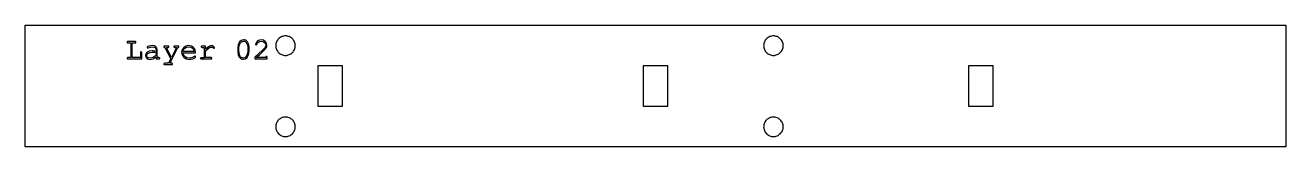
# Model space of a CAD drawing. Header units: millimetres. Extents: x -61 to 249, y -33 to -3.
import ezdxf

# ---------------------------------------------------------------- set-up
doc = ezdxf.new("R2010")
doc.units = ezdxf.units.MM
doc.layers.add('001_adhesive', color=7, linetype='Continuous')

msp = doc.modelspace()

# ---------------------------------------------------------------- linework, layer by layer
at = {"layer": '001_adhesive'}
for points in [[(-60.68, -33.14), (-60.68, -3.15), (249.32, -3.15), (249.32, -33.14)], [(5.72, -8.21), (5.71, -7.97), (5.68, -7.74), (5.62, -7.51), (5.54, -7.29), (5.44, -7.08), (5.32, -6.87), (5.18, -6.69), (5.02, -6.51), (4.85, -6.35), (4.66, -6.21), (4.45, -6.09), (4.24, -5.99), (4.02, -5.91), (3.79, -5.85), (3.56, -5.82), (3.32, -5.81), (3.09, -5.82), (2.85, -5.85), (2.63, -5.91), (2.4, -5.99), (2.19, -6.09), (1.99, -6.21), (1.8, -6.35), (1.63, -6.51), (1.47, -6.69), (1.33, -6.87), (1.21, -7.08), (1.11, -7.29), (1.03, -7.51), (0.97, -7.74), (0.93, -7.97), (0.92, -8.21), (0.93, -8.44), (0.97, -8.68), (1.03, -8.9), (1.11, -9.13), (1.21, -9.34), (1.33, -9.54), (1.47, -9.73), (1.63, -9.9), (1.8, -10.06), (1.99, -10.2), (2.19, -10.32), (2.4, -10.42), (2.63, -10.5), (2.85, -10.56), (3.09, -10.6), (3.32, -10.61), (3.56, -10.6), (3.79, -10.56), (4.02, -10.5), (4.24, -10.42), (4.45, -10.32), (4.66, -10.2), (4.85, -10.06), (5.02, -9.9), (5.18, -9.73), (5.32, -9.54), (5.44, -9.34), (5.54, -9.13), (5.62, -8.9), (5.68, -8.68), (5.71, -8.44)], [(125.72, -8.21), (125.71, -7.97), (125.68, -7.74), (125.62, -7.51), (125.54, -7.29), (125.44, -7.08), (125.32, -6.87), (125.18, -6.69), (125.02, -6.51), (124.85, -6.35), (124.66, -6.21), (124.45, -6.09), (124.24, -5.99), (124.02, -5.91), (123.79, -5.85), (123.56, -5.82), (123.32, -5.81), (123.09, -5.82), (122.85, -5.85), (122.63, -5.91), (122.4, -5.99), (122.19, -6.09), (121.99, -6.21), (121.8, -6.35), (121.63, -6.51), (121.47, -6.69), (121.33, -6.87), (121.21, -7.08), (121.11, -7.29), (121.03, -7.51), (120.97, -7.74), (120.93, -7.97), (120.92, -8.21), (120.93, -8.44), (120.97, -8.68), (121.03, -8.9), (121.11, -9.13), (121.21, -9.34), (121.33, -9.54), (121.47, -9.73), (121.63, -9.9), (121.8, -10.06), (121.99, -10.2), (122.19, -10.32), (122.4, -10.42), (122.63, -10.5), (122.85, -10.56), (123.09, -10.6), (123.32, -10.61), (123.56, -10.6), (123.79, -10.56), (124.02, -10.5), (124.24, -10.42), (124.45, -10.32), (124.66, -10.2), (124.85, -10.06), (125.02, -9.9), (125.18, -9.73), (125.32, -9.54), (125.44, -9.34), (125.54, -9.13), (125.62, -8.9), (125.68, -8.68), (125.71, -8.44)], [(-34.38, -11.16), (-34.38, -7.51), (-33.65, -7.51), (-33.56, -7.5), (-33.5, -7.47), (-33.46, -7.42), (-33.45, -7.36), (-33.46, -7.3), (-33.5, -7.25), (-33.56, -7.22), (-33.65, -7.21), (-35.42, -7.21), (-35.51, -7.22), (-35.57, -7.25), (-35.61, -7.3), (-35.62, -7.36), (-35.61, -7.42), (-35.57, -7.47), (-35.51, -7.5), (-35.42, -7.51), (-34.69, -7.51), (-34.69, -11.16), (-35.42, -11.16), (-35.51, -11.17), (-35.57, -11.2), (-35.61, -11.25), (-35.62, -11.31), (-35.61, -11.37), (-35.57, -11.42), (-35.51, -11.45), (-35.42, -11.46), (-32.04, -11.46), (-32.04, -9.94), (-32.05, -9.84), (-32.08, -9.78), (-32.13, -9.75), (-32.19, -9.74), (-32.26, -9.75), (-32.31, -9.78), (-32.34, -9.85), (-32.35, -9.94), (-32.35, -11.16)], [(-28.5, -11.46), (-27.78, -11.46), (-27.69, -11.45), (-27.62, -11.42), (-27.59, -11.37), (-27.58, -11.31), (-27.59, -11.25), (-27.62, -11.2), (-27.69, -11.17), (-27.78, -11.16), (-28.19, -11.16), (-28.19, -9.13), (-28.27, -8.79), (-28.52, -8.49), (-28.9, -8.27), (-29.42, -8.2), (-29.78, -8.24), (-30.28, -8.35), (-30.56, -8.44), (-30.69, -8.5), (-30.71, -8.55), (-30.72, -8.6), (-30.71, -8.66), (-30.68, -8.71), (-30.64, -8.74), (-30.58, -8.75), (-30.53, -8.75), (-30.43, -8.72), (-29.86, -8.56), (-29.43, -8.51), (-29.02, -8.56), (-28.73, -8.7), (-28.56, -8.9), (-28.5, -9.13), (-28.5, -9.63), (-28.78, -9.58), (-29.04, -9.54), (-29.27, -9.52), (-29.49, -9.52), (-30.18, -9.6), (-30.68, -9.85), (-30.99, -10.21), (-31.09, -10.62), (-31.01, -10.99), (-30.78, -11.3), (-30.41, -11.51), (-29.92, -11.58), (-29.19, -11.44), (-28.5, -11.02)], [(-24.89, -11.46), (-25.43, -12.56), (-26.38, -12.56), (-26.48, -12.57), (-26.54, -12.6), (-26.58, -12.65), (-26.59, -12.71), (-26.58, -12.77), (-26.54, -12.82), (-26.48, -12.85), (-26.38, -12.87), (-24.62, -12.87), (-24.53, -12.85), (-24.47, -12.82), (-24.43, -12.77), (-24.42, -12.71), (-24.43, -12.65), (-24.47, -12.6), (-24.53, -12.57), (-24.62, -12.56), (-25.1, -12.56), (-23.16, -8.62), (-23.03, -8.62), (-22.96, -8.61), (-22.93, -8.59), (-22.89, -8.55), (-22.87, -8.51), (-22.87, -8.47), (-22.88, -8.4), (-22.91, -8.35), (-22.98, -8.32), (-23.07, -8.31), (-23.91, -8.31), (-24, -8.32), (-24.06, -8.35), (-24.1, -8.4), (-24.11, -8.46), (-24.1, -8.53), (-24.06, -8.58), (-24, -8.61), (-23.91, -8.62), (-23.49, -8.62), (-24.72, -11.13), (-25.97, -8.62), (-25.56, -8.62), (-25.47, -8.61), (-25.4, -8.58), (-25.37, -8.53), (-25.36, -8.47), (-25.37, -8.4), (-25.4, -8.35), (-25.47, -8.32), (-25.56, -8.31), (-26.4, -8.31), (-26.47, -8.32), (-26.52, -8.33), (-26.55, -8.35), (-26.58, -8.38), (-26.6, -8.42), (-26.6, -8.47), (-26.59, -8.53), (-26.55, -8.58), (-26.49, -8.61), (-26.4, -8.62), (-26.31, -8.62)], [(-18.78, -9.96), (-18.9, -9.25), (-19.26, -8.69), (-19.81, -8.32), (-20.49, -8.2), (-21.16, -8.32), (-21.71, -8.68), (-22.08, -9.2), (-22.21, -9.82), (-22.08, -10.5), (-21.68, -11.07), (-21.09, -11.45), (-20.37, -11.58), (-19.91, -11.54), (-19.45, -11.42), (-19.08, -11.26), (-18.83, -11.08), (-18.79, -11.02), (-18.78, -10.96), (-18.79, -10.91), (-18.82, -10.86), (-18.87, -10.82), (-18.92, -10.81), (-18.98, -10.82), (-19.04, -10.86), (-19.31, -11.03), (-19.65, -11.16), (-20.02, -11.25), (-20.37, -11.28), (-20.93, -11.19), (-21.4, -10.91), (-21.73, -10.49), (-21.9, -9.96)], [(-19.09, -9.65), (-21.89, -9.65), (-21.73, -9.19), (-21.41, -8.82), (-20.99, -8.59), (-20.49, -8.51), (-20, -8.59), (-19.57, -8.83), (-19.26, -9.19)], [(-16.33, -8.31), (-17.2, -8.31), (-17.3, -8.32), (-17.36, -8.35), (-17.39, -8.4), (-17.4, -8.46), (-17.39, -8.53), (-17.36, -8.58), (-17.29, -8.61), (-17.2, -8.62), (-16.64, -8.62), (-16.64, -11.17), (-17.38, -11.17), (-17.47, -11.18), (-17.53, -11.21), (-17.57, -11.26), (-17.58, -11.31), (-17.57, -11.37), (-17.53, -11.42), (-17.47, -11.45), (-17.38, -11.46), (-14.98, -11.46), (-14.88, -11.45), (-14.82, -11.42), (-14.78, -11.37), (-14.77, -11.31), (-14.78, -11.25), (-14.82, -11.2), (-14.88, -11.17), (-14.98, -11.16), (-16.33, -11.16), (-16.33, -9.48), (-15.74, -8.98), (-15.35, -8.7), (-15.09, -8.58), (-14.87, -8.54), (-14.78, -8.55), (-14.69, -8.59), (-14.58, -8.65), (-14.47, -8.76), (-14.41, -8.82), (-14.37, -8.84), (-14.34, -8.85), (-14.31, -8.86), (-14.25, -8.85), (-14.19, -8.81), (-14.16, -8.76), (-14.15, -8.7), (-14.21, -8.58), (-14.38, -8.42), (-14.63, -8.28), (-14.89, -8.23), (-15.15, -8.27), (-15.44, -8.39), (-15.81, -8.64), (-16.33, -9.08)], [(-5.62, -9.56), (-5.62, -8.8), (-5.64, -8.41), (-5.7, -8.07), (-5.78, -7.84), (-5.88, -7.58), (-6, -7.35), (-6.12, -7.19), (-6.3, -7.02), (-6.52, -6.89), (-6.77, -6.81), (-7.03, -6.79), (-7.54, -6.9), (-7.96, -7.24), (-8.31, -7.92), (-8.43, -8.8), (-8.43, -9.56), (-8.4, -9.95), (-8.34, -10.29), (-8.27, -10.52), (-8.16, -10.78), (-8.04, -11.01), (-7.93, -11.16), (-7.75, -11.33), (-7.53, -11.46), (-7.28, -11.54), (-7.02, -11.57), (-6.51, -11.46), (-6.09, -11.12), (-5.74, -10.44)], [(-5.93, -8.84), (-5.93, -9.52), (-6, -10.17), (-6.22, -10.74), (-6.56, -11.13), (-7.02, -11.26), (-7.27, -11.23), (-7.49, -11.13), (-7.62, -11.03), (-7.72, -10.92), (-7.87, -10.66), (-8, -10.32), (-8.09, -9.93), (-8.12, -9.52), (-8.12, -8.84), (-8.05, -8.19), (-7.83, -7.62), (-7.48, -7.23), (-7.03, -7.1), (-6.78, -7.13), (-6.56, -7.22), (-6.43, -7.32), (-6.32, -7.44), (-6.18, -7.7), (-6.05, -8.04), (-5.96, -8.42)], [(-3.87, -11.16), (-3.87, -11.13), (-3.09, -10.43), (-2.11, -9.49), (-1.75, -9.12), (-1.52, -8.85), (-1.38, -8.65), (-1.28, -8.47), (-1.23, -8.28), (-1.22, -8.08), (-1.32, -7.61), (-1.63, -7.18), (-2.08, -6.89), (-2.61, -6.79), (-2.96, -6.83), (-3.3, -6.96), (-3.6, -7.16), (-3.83, -7.43), (-3.97, -7.69), (-4.02, -7.9), (-4.01, -7.95), (-3.97, -8), (-3.93, -8.03), (-3.87, -8.04), (-3.82, -8.03), (-3.77, -8.01), (-3.74, -7.96), (-3.71, -7.89), (-3.57, -7.58), (-3.31, -7.33), (-2.98, -7.15), (-2.6, -7.1), (-2.19, -7.17), (-1.84, -7.4), (-1.6, -7.72), (-1.52, -8.09), (-1.54, -8.24), (-1.58, -8.38), (-1.66, -8.54), (-1.79, -8.71), (-2.01, -8.96), (-2.35, -9.31), (-3.25, -10.17), (-4.17, -11.01), (-4.17, -11.46), (-1.21, -11.46), (-1.21, -11.04), (-1.22, -10.94), (-1.26, -10.88), (-1.3, -10.84), (-1.36, -10.83), (-1.43, -10.84), (-1.48, -10.88), (-1.51, -10.94), (-1.52, -11.04), (-1.52, -11.16)], [(-28.5, -9.94), (-28.5, -10.61), (-28.86, -10.91), (-29.2, -11.12), (-29.56, -11.24), (-29.94, -11.28), (-30.3, -11.23), (-30.57, -11.09), (-30.73, -10.88), (-30.79, -10.62), (-30.71, -10.34), (-30.5, -10.11), (-30.05, -9.89), (-29.46, -9.82), (-29.2, -9.83), (-28.96, -9.85), (-28.72, -9.89)], [(17.32, -23.14), (17.32, -13.16), (17.32, -13.16), (14.32, -13.16), (11.32, -13.16), (11.32, -13.16), (11.32, -13.16), (11.32, -23.14), (17.32, -23.14)], [(91.32, -13.16), (91.32, -23.14), (97.32, -23.14), (97.32, -13.16), (97.3, -13.16), (91.32, -13.16)], [(171.32, -13.16), (171.32, -23.14), (171.32, -23.14), (177.32, -23.14), (177.32, -13.16), (171.32, -13.16)], [(5.72, -28.21), (5.71, -27.97), (5.68, -27.74), (5.62, -27.51), (5.54, -27.29), (5.44, -27.08), (5.32, -26.87), (5.18, -26.69), (5.02, -26.51), (4.85, -26.35), (4.66, -26.21), (4.45, -26.09), (4.24, -25.99), (4.02, -25.91), (3.79, -25.85), (3.56, -25.82), (3.32, -25.81), (3.09, -25.82), (2.85, -25.85), (2.63, -25.91), (2.4, -25.99), (2.19, -26.09), (1.99, -26.21), (1.8, -26.35), (1.63, -26.51), (1.47, -26.69), (1.33, -26.87), (1.21, -27.08), (1.11, -27.29), (1.03, -27.51), (0.97, -27.74), (0.93, -27.97), (0.92, -28.21), (0.93, -28.44), (0.97, -28.68), (1.03, -28.9), (1.11, -29.13), (1.21, -29.34), (1.33, -29.54), (1.47, -29.73), (1.63, -29.9), (1.8, -30.06), (1.99, -30.2), (2.19, -30.32), (2.4, -30.42), (2.63, -30.5), (2.85, -30.56), (3.09, -30.6), (3.32, -30.61), (3.56, -30.6), (3.79, -30.56), (4.02, -30.5), (4.24, -30.42), (4.45, -30.32), (4.66, -30.2), (4.85, -30.06), (5.02, -29.9), (5.18, -29.73), (5.32, -29.54), (5.44, -29.34), (5.54, -29.13), (5.62, -28.9), (5.68, -28.68), (5.71, -28.44)], [(125.72, -28.21), (125.71, -27.97), (125.68, -27.74), (125.62, -27.51), (125.54, -27.29), (125.44, -27.08), (125.32, -26.87), (125.18, -26.69), (125.02, -26.51), (124.85, -26.35), (124.66, -26.21), (124.45, -26.09), (124.24, -25.99), (124.02, -25.91), (123.79, -25.85), (123.56, -25.82), (123.32, -25.81), (123.09, -25.82), (122.85, -25.85), (122.63, -25.91), (122.4, -25.99), (122.19, -26.09), (121.99, -26.21), (121.8, -26.35), (121.63, -26.51), (121.47, -26.69), (121.33, -26.87), (121.21, -27.08), (121.11, -27.29), (121.03, -27.51), (120.97, -27.74), (120.93, -27.97), (120.92, -28.21), (120.93, -28.44), (120.97, -28.68), (121.03, -28.9), (121.11, -29.13), (121.21, -29.34), (121.33, -29.54), (121.47, -29.73), (121.63, -29.9), (121.8, -30.06), (121.99, -30.2), (122.19, -30.32), (122.4, -30.42), (122.63, -30.5), (122.85, -30.56), (123.09, -30.6), (123.32, -30.61), (123.56, -30.6), (123.79, -30.56), (124.02, -30.5), (124.24, -30.42), (124.45, -30.32), (124.66, -30.2), (124.85, -30.06), (125.02, -29.9), (125.18, -29.73), (125.32, -29.54), (125.44, -29.34), (125.54, -29.13), (125.62, -28.9), (125.68, -28.68), (125.71, -28.44)]]:
    msp.add_lwpolyline(points, close=True, dxfattribs=at)

doc.saveas('drawing.dxf')
